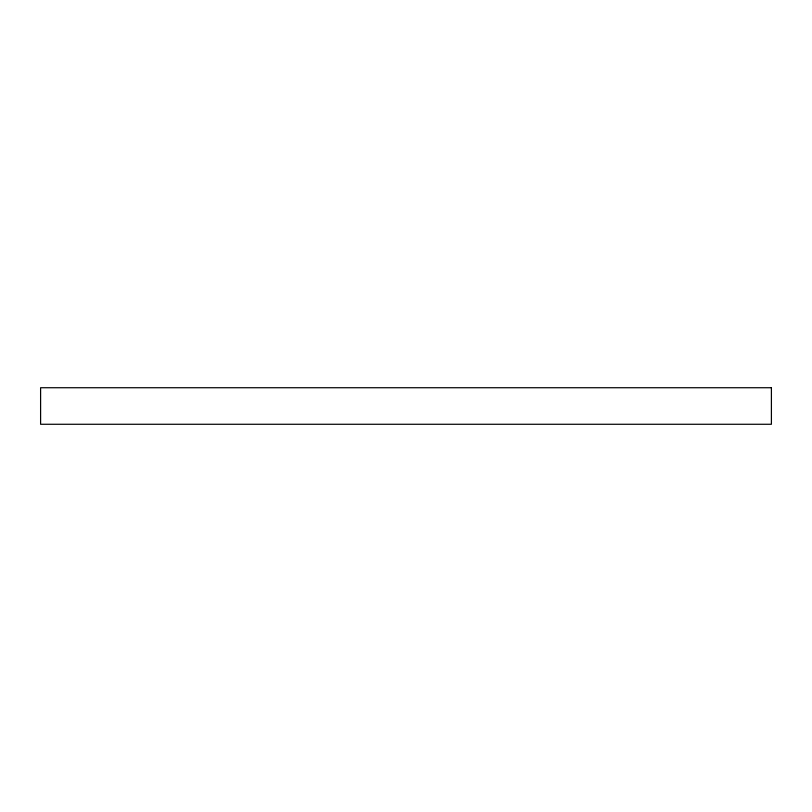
<?xml version="1.0" encoding="UTF-8"?>
<svg xmlns="http://www.w3.org/2000/svg" width="812" height="812" viewBox="0 0 812 812"><rect width="100%" height="100%" fill="white"/><g stroke="black" fill="none" stroke-linecap="round" stroke-linejoin="round"><path stroke-width="1.22" d="M771.4 387.73L40.6 387.73L40.6 424.27L771.4 424.27L771.4 387.73"/></g></svg>
